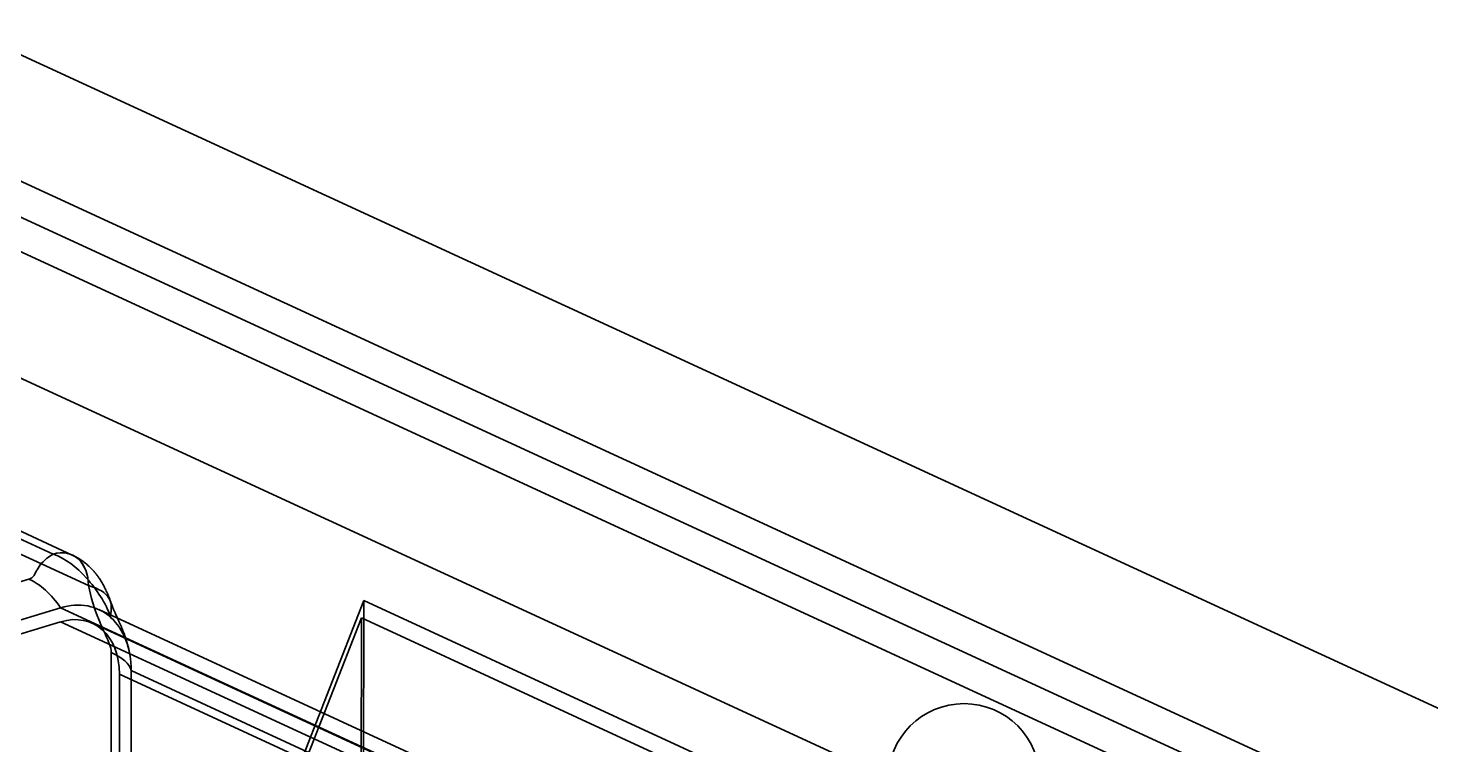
# Model space of a CAD drawing. Header units: millimetres. Extents: x 13 to 1054, y -1204 to 736.
# Drawn here: x 267.1 to 498.1, y 617.8 to 735.9 of the extents above; entities that cross this region are included whole.
import ezdxf

# ---------------------------------------------------------------- set-up
doc = ezdxf.new("R2010")
doc.units = ezdxf.units.MM
doc.layers.add('1', color=7, linetype='Continuous', true_color=0xffffff)

msp = doc.modelspace()

# ---------------------------------------------------------------- linework, layer by layer
at = {"layer": '1', "color": 5, "linetype": 'Continuous', "lineweight": 35}
for p, q in [((256.32, 735.9), (865.51, 454.92)), ((229.18, 727.63), (838.36, 446.65)), ((838.36, 446.65), (229.18, 727.63)), ((830.61, 444.29), (221.42, 725.27)), ((256.3, 703.45), (865.48, 422.47)), ((229.15, 695.18), (838.34, 414.2))]:
    msp.add_line(p, q, dxfattribs=at)
at = {"layer": '1', "color": 7, "linetype": 'Continuous', "lineweight": 35}
for p, q in [((271.26, 649.24), (251.85, 658.2)), ((274.4, 649.1), (255.73, 657.71)), ((262.4, 650.83), (277.08, 644.06)), ((139.31, 606.17), (267.27, 645.14)), ((277.08, 644.06), (277.08, 644.06)), ((144.53, 601.45), (272.5, 640.42)), ((411.38, 576.36), (272.5, 640.42)), ((417.66, 576.08), (278.77, 640.13)), ((144.53, 599.13), (272.5, 638.1)), ((412.96, 573.32), (272.5, 638.1)), ((418.19, 573.08), (277.73, 637.86)), ((280.83, 633.06), (280.72, 480.1)), ((282.19, 629.46), (282.07, 476.5)), ((282.19, 629.46), (422.65, 564.68)), ((284.12, 630.06), (284.01, 477.09)), ((284.12, 630.06), (423.01, 566))]:
    msp.add_line(p, q, dxfattribs=at)
at = {"layer": '1', "color": 254, "linetype": 'Continuous', "lineweight": 35}
for p, q in [((279.58, 531.87), (322.4, 641.6)), ((322.25, 440.43), (322.4, 641.6)), ((322.4, 641.6), (458.12, 579)), ((279.97, 531.03), (322, 638.74)), ((321.86, 441.28), (322, 638.74)), ((322, 638.74), (455.31, 577.25))]:
    msp.add_line(p, q, dxfattribs=at)
at = {"layer": '1', "color": 27, "linetype": 'Continuous', "lineweight": 35}
msp.add_arc((421.2, 612.13), 12.5, 359.9584, 179.9584, dxfattribs=at)
at = {"layer": '1', "color": 7, "linetype": 'Continuous', "lineweight": 35}
for centre, major_axis, ratio, start_param, end_param in [((271.26, 642.29), (-3.14, -6.81), 0.718822, 2.140417, 3.711214), ((271.26, 642.29), (3.14, 6.81), 0.718775, 5.282118, 6.852875), ((267.26, 631.24), (4.37, -14.35), 0.585427, 2.075659, 2.660826), ((272.49, 626.51), (-6.28, -13.62), 0.718822, 2.924957, 3.711214), ((272.49, 626.51), (5.24, 11.35), 0.718822, 5.28201, 6.852806), ((272.49, 626.51), (-6.28, -13.62), 0.718822, 2.140417, 2.924957), ((269.2, 629.52), (-15, 0.01), 0.374927, 3.239385, 3.825068)]:
    msp.add_ellipse(centre, major_axis=major_axis, ratio=ratio, start_param=start_param, end_param=end_param, dxfattribs=at)
for points, knots in [([(267.27, 645.14), (267.66, 645.26), (267.87, 645.44), (268.16, 645.79), (268.25, 645.97), (268.53, 646.51), (268.7, 646.87), (269.43, 647.93), (270.18, 648.62), (271.26, 649.24)], [0, 0, 0, 0, 0.125, 0.125, 0.25, 0.25, 0.5, 0.5, 1, 1, 1, 1]), ([(280.73, 638.84), (280.35, 640.02), (279.77, 641.19), (278.38, 643.37), (277.59, 644.38), (275.11, 647.12), (273.29, 648.55), (271.27, 649.24)], [0, 0, 0, 0, 0.25, 0.25, 0.5, 0.5, 1, 1, 1, 1]), ([(280.69, 641.52), (280.68, 641.54), (280.61, 641.74), (280.48, 642.1), (280.29, 642.57), (280.11, 642.98), (279.93, 643.37), (279.75, 643.75), (279.55, 644.14), (279.34, 644.51), (279.11, 644.88), (278.87, 645.26), (278.6, 645.63), (278.32, 646.01), (278.02, 646.37), (277.71, 646.71), (277.41, 647.02), (277.12, 647.28), (276.85, 647.53), (276.55, 647.78), (276.22, 648.03), (275.86, 648.28), (275.49, 648.52), (275.11, 648.74), (274.74, 648.93), (274.51, 649.05), (274.4, 649.1)], [0, 0, 0, 0, 0.008434, 0.068553, 0.12191, 0.168684, 0.209783, 0.254941, 0.298366, 0.341481, 0.38421, 0.426534, 0.473126, 0.51919, 0.564642, 0.609536, 0.653931, 0.687871, 0.722355, 0.75777, 0.799901, 0.84189, 0.883697, 0.925339, 0.96683, 1, 1, 1, 1]), ([(277.08, 644.06), (277.45, 642.15), (278.05, 640.27), (279.15, 637.56), (279.55, 636.69), (280.15, 635.37), (280.34, 634.92), (280.68, 634.01), (280.83, 633.52), (280.83, 633.06)], [0, 0, 0, 0, 0.5, 0.5, 0.75, 0.75, 0.875, 0.875, 1, 1, 1, 1]), ([(280.73, 638.84), (280.77, 639.64), (280.83, 640.24), (280.81, 641.2), (280.7, 641.61), (279.91, 642.84), (278.78, 643.65), (277.08, 644.06)], [0, 0, 0, 0, 0.25, 0.25, 0.5, 0.5, 1, 1, 1, 1]), ([(283.82, 633.11), (283.82, 633.11), (283.79, 633.28), (283.71, 633.64), (283.58, 634.15), (283.44, 634.66), (283.29, 635.15), (283.12, 635.65), (282.94, 636.15), (282.76, 636.62), (282.58, 637.06), (282.4, 637.5), (282.2, 637.95), (281.99, 638.42), (281.79, 638.86), (281.62, 639.25), (281.45, 639.62), (281.26, 640.05), (281.07, 640.49), (280.91, 640.89), (280.79, 641.22), (280.72, 641.42), (280.68, 641.52)], [0, 0, 0, 0, 0.000105, 0.059984, 0.120193, 0.17607, 0.231933, 0.291501, 0.350045, 0.40688, 0.459945, 0.507767, 0.562935, 0.623929, 0.679145, 0.726457, 0.765762, 0.81969, 0.884167, 0.927491, 0.965994, 1, 1, 1, 1])]:
    msp.add_open_spline(points, degree=3, knots=knots, dxfattribs=at)
msp.add_open_spline([(271.27, 649.24), (271.27, 649.24), (271.27, 649.24), (271.26, 649.24)], degree=3, dxfattribs=at)

doc.saveas('drawing.dxf')
